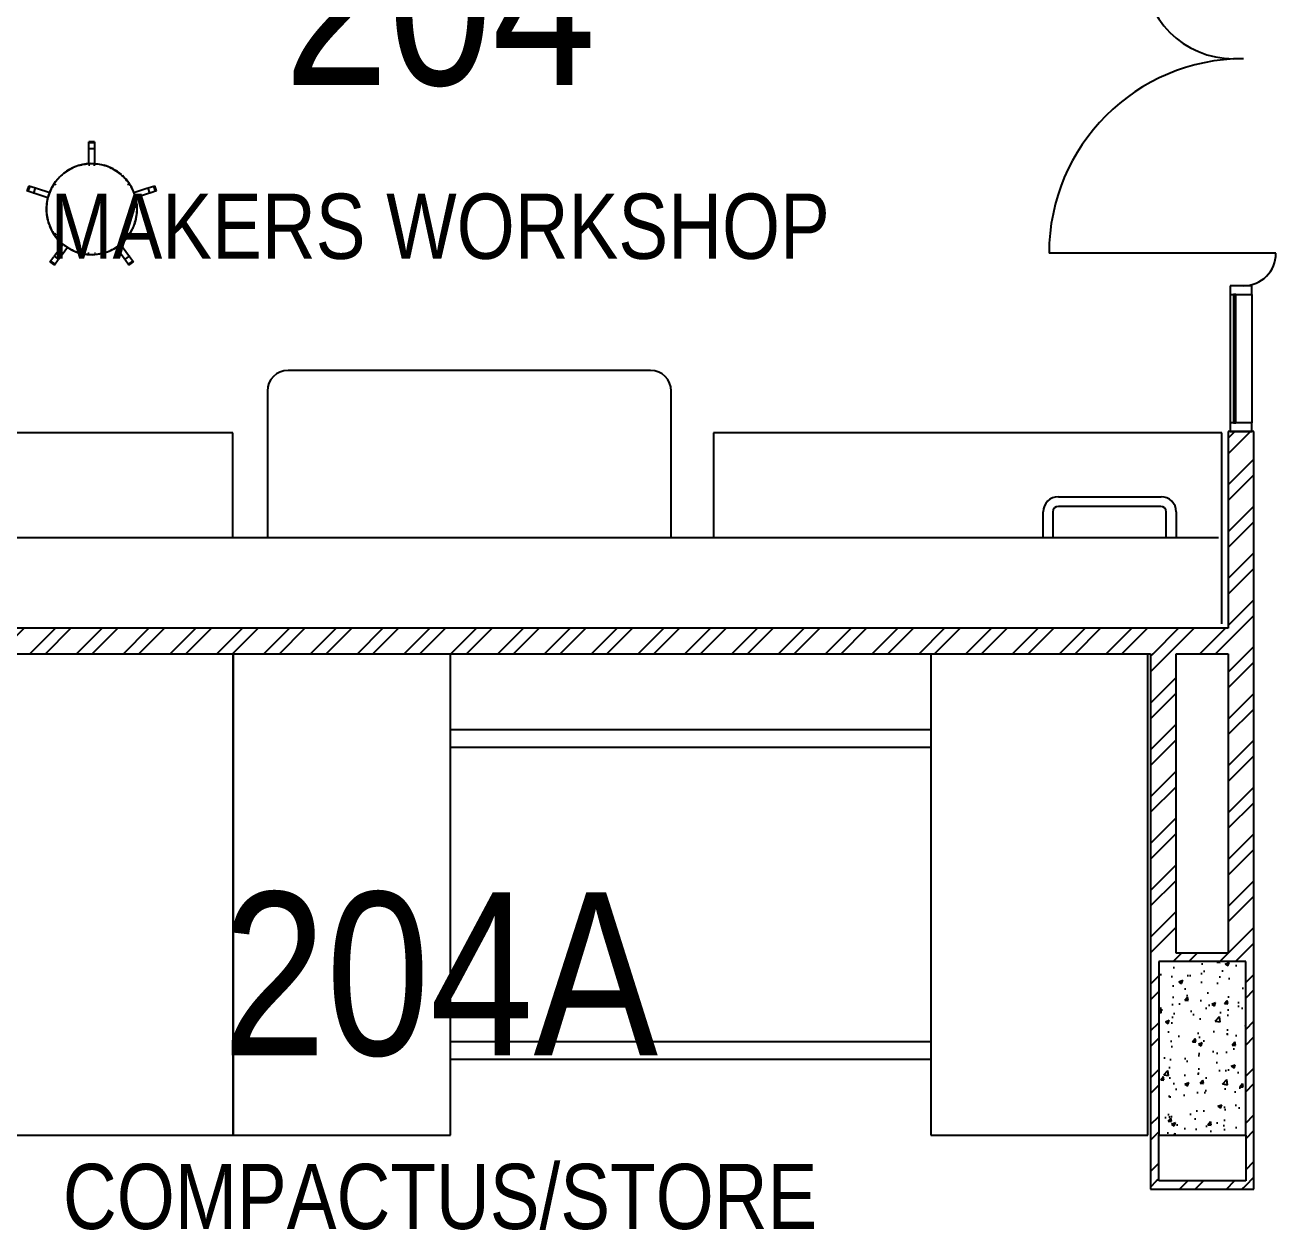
# Model space of a CAD drawing. Extents: x 6433 to 75181, y -2986 to 56414.
# Drawn here: x 34142 to 39902, y 13648 to 19194 of the extents above; entities that cross this region are included whole.
import ezdxf

# ---------------------------------------------------------------- set-up
doc = ezdxf.new("R2010")
doc.units = 0
doc.header["$MEASUREMENT"] = 0
for name, color, linetype in [('A-Column__Concrete', 7, 'CONTINUOUS'), ('A-Door', 160, 'CONTINUOUS'), ('A-Furniture', 252, 'CONTINUOUS'), ('A-Hatch__Brick', 2, 'CONTINUOUS'), ('A-Hatch__Concrete', 252, 'CONTINUOUS'), ('A-Text__Primary Room', 6, 'CONTINUOUS'), ('A-Wall__Brick', 6, 'CONTINUOUS'), ('A-Window', 4, 'CONTINUOUS')]:
    doc.layers.add(name, color=color, linetype=linetype)
doc.styles.add('Arial Narrow', font='ARIALN.TTF', dxfattribs={"height": 750})
pattern_1 = [(45, (8381.06, 65736.02), (-107.76307, 107.76307), []), (45, (8452.9, 65736.02), (-107.76307, 107.76307), [])]

msp = doc.modelspace()

# ---------------------------------------------------------------- hatches: boundary and pattern name
at = {"layer": 'A-Hatch__Brick'}
h = msp.add_hatch(dxfattribs=at)
h.set_pattern_fill('ANSI32', color=256, scale=16, style=0)
h.set_pattern_definition(pattern_1)
h.paths.add_polyline_path([(39800.8, 20163.9), (39682.8, 20163.9), (39682.8, 20125.9), (39800.8, 20125.9)])
h.paths.add_polyline_path([(39800.8, 16589.3), (39800.8, 17323.9), (39682.8, 17323.9), (39682.8, 14883.9), (39800.8, 14883.9)])
h = msp.add_hatch(dxfattribs=at)
h.set_pattern_fill('ANSI32', color=256, scale=16, style=0)
h.set_pattern_definition(pattern_1)
h.paths.add_polyline_path([(39682.8, 16417.9), (32742.8, 16417.9), (32742.8, 16299.9), (39682.8, 16299.9)])
h = msp.add_hatch(dxfattribs=at)
h.set_pattern_fill('ANSI32', color=256, scale=16, style=0)
h.set_pattern_definition(pattern_1)
h.paths.add_polyline_path([(39443.3, 15584), (39443.3, 16299.9), (39325.3, 16299.9), (39325.3, 14921.9), (39443.3, 14921.9)])
h = msp.add_hatch(dxfattribs=at)
h.set_pattern_fill('ANSI32', color=256, scale=16, style=0)
h.set_pattern_definition(pattern_1)
h.paths.add_polyline_path([(39362.8, 14883.9), (39362.8, 14921.9), (39325.3, 14921.9)])
h.paths.add_polyline_path([(39362.8, 14883.9), (39324.8, 14921.9), (39324.8, 13873.9), (39362.8, 13873.9), (39362.8, 14578.8)])
h = msp.add_hatch(dxfattribs=at)
h.set_pattern_fill('ANSI32', color=256, scale=16, style=0)
h.set_pattern_definition(pattern_1)
h.paths.add_polyline_path([(39682.8, 14921.9), (39362.8, 14921.9), (39362.8, 14883.9), (39682.8, 14883.9)])
h = msp.add_hatch(dxfattribs=at)
h.set_pattern_fill('ANSI32', color=256, scale=16, style=0)
h.set_pattern_definition(pattern_1)
h.paths.add_polyline_path([(39800.8, 14883.9), (39762.8, 14883.9), (39762.8, 13835.9), (39800.8, 13835.9), (39800.8, 14578.8)])
h = msp.add_hatch(dxfattribs=at)
h.set_pattern_fill('ANSI32', color=256, scale=16, style=0)
h.set_pattern_definition(pattern_1)
h.paths.add_polyline_path([(39762.8, 13873.9), (39324.8, 13873.9), (39324.8, 13835.9), (39762.8, 13835.9)])
at = {"layer": 'A-Hatch__Concrete'}
h = msp.add_hatch(dxfattribs=at)
h.set_pattern_fill('AR-CONC', color=256, style=0)
h.set_pattern_definition([(50, (8381.06, 65736.02), (182.18467, -15.9391), [19.05, -209.55]), (355, (8381.06, 65736.02), (-35.2434, 191.05685), [15.24, -167.6406]), (100.45144, (8396.24, 65734.7), (146.94125, 175.11775), [16.19, -178.09024]), (46.1842, (8381.06, 65786.82), (271.079, -42.0423), [28.575, -314.325]), (96.63556, (8403.65, 65783.32), (237.4041, 247.4261), [24.285, -267.1356]), (351.18415, (8381.06, 65786.82), (237.4041, 247.4261), [22.86, -251.4597]), (21, (8406.46, 65774.12), (151.6144, -102.2652), [19.05, -209.55]), (326, (8406.46, 65774.12), (61.802, 184.18797), [15.24, -167.64]), (71.45144, (8419.1, 65765.6), (213.4164, 81.92277), [16.19, -178.08994]), (37.5, (8381.06, 65736.02), (3.0886, 84.55504), [0, -165.608, 0, -170.18, 0, -168.275]), (7.5, (8381.06, 65736.02), (66.81966, 100.18057), [0, -97.028, 0, -161.798, 0, -64.135]), (327.5, (8324.416, 65736.02), (135.590595, -5.728744), [0, -63.5, 0, -198.12, 0, -262.89]), (317.5, (8299.02, 65736.02), (148.12918, 25.4265), [0, -82.55, 0, -131.572, 0, -186.69])])
h.paths.add_polyline_path([(39762.8, 14083.9), (39762.8, 14883.9), (39362.8, 14883.9), (39362.8, 14083.9)])

# ---------------------------------------------------------------- linework, layer by layer
at = {"layer": 'A-Column__Concrete'}
for p, q in [((39762.8, 14883.9), (39362.8, 14883.9)), ((39362.8, 14883.9), (39362.8, 14083.9)), ((39762.8, 14083.9), (39762.8, 14883.9)), ((39362.8, 14083.9), (39762.8, 14083.9))]:
    msp.add_line(p, q, dxfattribs=at)
at = {"layer": 'A-Door'}
msp.add_line((39902.4, 18144.2), (38857.4, 18144.2), dxfattribs=at)
at = {"layer": 'A-Door', "color": 252}
for centre, radius, start, end in [((39706.8, 19454.2), 415, 180, 270), ((39752.4, 18144.2), 895, 90, 180), ((39752.4, 18144.2), 150, 270, 0)]:
    msp.add_arc(centre, radius, start, end, dxfattribs=at)
at = {"layer": 'A-Furniture'}
for p, q in [((34461.7, 18656.5), (34436.3, 18656.5)), ((34436.3, 18623.6), (34436.3, 18656.5)), ((34461.7, 18656.5), (34436.3, 18656.5)), ((34461.7, 18651.7), (34436.3, 18651.7)), ((34461.7, 18624.4), (34436.3, 18624.4)), ((34436.3, 18618.2), (34436.3, 18624.4)), ((34461.7, 18624.4), (34436.3, 18624.4)), ((34436.3, 18555), (34436.3, 18618.2)), ((34461.7, 18656.5), (34461.7, 18623.6)), ((34461.7, 18624.4), (34461.7, 18618.2)), ((34461.7, 18618.2), (34461.7, 18555)), ((34401.6, 18550), (34393.6, 18547.9)), ((34409.8, 18551.7), (34401.6, 18550)), ((34418, 18553.1), (34409.8, 18551.7)), ((34426.3, 18554.2), (34418, 18553.1)), ((34434.6, 18554.9), (34426.3, 18554.2)), ((34442.9, 18555.4), (34434.6, 18554.9)), ((34451.3, 18555.4), (34442.9, 18555.4)), ((34459.6, 18555.2), (34451.3, 18555.4)), ((34467.9, 18554.6), (34459.6, 18555.2)), ((34476.2, 18553.7), (34467.9, 18554.6)), ((34484.5, 18552.4), (34476.2, 18553.7)), ((34492.6, 18550.8), (34484.5, 18552.4)), ((34500.8, 18548.9), (34492.6, 18550.8)), ((34301, 18493.8), (34295.3, 18487.8)), ((34307, 18499.6), (34301, 18493.8)), ((34313.2, 18505.2), (34307, 18499.6)), ((34319.7, 18510.5), (34313.2, 18505.2)), ((34326.3, 18515.5), (34319.7, 18510.5)), ((34333.1, 18520.3), (34326.3, 18515.5)), ((34340.2, 18524.8), (34333.1, 18520.3)), ((34347.4, 18529), (34340.2, 18524.8)), ((34354.7, 18532.9), (34347.4, 18529)), ((34362.2, 18536.5), (34354.7, 18532.9)), ((34369.9, 18539.8), (34362.2, 18536.5)), ((34377.7, 18542.9), (34369.9, 18539.8)), ((34385.6, 18545.6), (34377.7, 18542.9)), ((34393.6, 18547.9), (34385.6, 18545.6)), ((34508.8, 18546.7), (34500.8, 18548.9)), ((34516.7, 18544.1), (34508.8, 18546.7)), ((34524.6, 18541.3), (34516.7, 18544.1)), ((34532.3, 18538.1), (34524.6, 18541.3)), ((34539.9, 18534.6), (34532.3, 18538.1)), ((34547.3, 18530.8), (34539.9, 18534.6)), ((34554.6, 18526.8), (34547.3, 18530.8)), ((34561.7, 18522.4), (34554.6, 18526.8)), ((34568.6, 18517.7), (34561.7, 18522.4)), ((34575.3, 18512.8), (34568.6, 18517.7)), ((34581.9, 18507.6), (34575.3, 18512.8)), ((34588.2, 18502.2), (34581.9, 18507.6)), ((34594.3, 18496.5), (34588.2, 18502.2)), ((34600.1, 18490.6), (34594.3, 18496.5)), ((34158.6, 18454.7), (34150.8, 18430.5)), ((34158.6, 18454.7), (34150.8, 18430.5)), ((34163.2, 18453.2), (34155.3, 18429.1)), ((34158.6, 18454.7), (34189.9, 18444.6)), ((34189.1, 18444.8), (34181.2, 18420.7)), ((34189.1, 18444.8), (34181.2, 18420.7)), ((34189.1, 18444.8), (34195, 18442.9)), ((34195, 18442.9), (34255.3, 18423.3)), ((34262.3, 18439.8), (34258.8, 18432.3)), ((34266.2, 18447.2), (34262.3, 18439.8)), ((34270.3, 18454.4), (34266.2, 18447.2)), ((34274.8, 18461.5), (34270.3, 18454.4)), ((34279.5, 18468.4), (34274.8, 18461.5)), ((34284.5, 18475), (34279.5, 18468.4)), ((34289.8, 18481.5), (34284.5, 18475)), ((34295.3, 18487.8), (34289.8, 18481.5)), ((34605.8, 18484.4), (34600.1, 18490.6)), ((34611.1, 18478), (34605.8, 18484.4)), ((34616.3, 18471.5), (34611.1, 18478)), ((34621.1, 18464.7), (34616.3, 18471.5)), ((34625.7, 18457.7), (34621.1, 18464.7)), ((34630, 18450.5), (34625.7, 18457.7)), ((34634, 18443.2), (34630, 18450.5)), ((34637.7, 18435.7), (34634, 18443.2)), ((34641.1, 18428.1), (34637.7, 18435.7)), ((34642.7, 18423.3), (34703, 18442.9)), ((34703, 18442.9), (34708.9, 18444.8)), ((34708.2, 18444.6), (34739.4, 18454.7)), ((34716.8, 18420.7), (34708.9, 18444.8)), ((34716.8, 18420.7), (34708.9, 18444.8)), ((34742.7, 18429.1), (34734.9, 18453.2)), ((34747.2, 18430.5), (34739.4, 18454.7)), ((34747.2, 18430.5), (34739.4, 18454.7)), ((34182, 18420.4), (34150.8, 18430.5)), ((34187.2, 18418.7), (34181.2, 18420.7)), ((34246.7, 18399.4), (34187.2, 18418.7)), ((34242.6, 18376.4), (34241.6, 18368.1)), ((34243.9, 18384.6), (34242.6, 18376.4)), ((34245.6, 18392.8), (34243.9, 18384.6)), ((34247.6, 18400.9), (34245.6, 18392.8)), ((34249.9, 18408.9), (34247.6, 18400.9)), ((34252.6, 18416.8), (34249.9, 18408.9)), ((34255.5, 18424.6), (34252.6, 18416.8)), ((34258.8, 18432.3), (34255.5, 18424.6)), ((34644.2, 18420.4), (34641.1, 18428.1)), ((34646.9, 18412.5), (34644.2, 18420.4)), ((34649.4, 18404.6), (34646.9, 18412.5)), ((34651.5, 18396.5), (34649.4, 18404.6)), ((34710.9, 18418.7), (34651.3, 18399.4)), ((34653.4, 18388.4), (34651.5, 18396.5)), ((34654.9, 18380.2), (34653.4, 18388.4)), ((34656, 18371.9), (34654.9, 18380.2)), ((34716.8, 18420.7), (34710.9, 18418.7)), ((34747.2, 18430.5), (34716, 18420.4)), ((34240.6, 18351.4), (34240.5, 18346.9)), ((34240.5, 18346.9), (34240.7, 18338.6)), ((34240.9, 18359.8), (34240.6, 18351.4)), ((34240.7, 18338.6), (34241.2, 18330.3)), ((34241.6, 18368.1), (34240.9, 18359.8)), ((34241.2, 18330.3), (34242, 18322)), ((34242, 18322), (34243.2, 18313.7)), ((34655.4, 18317.5), (34656.4, 18325.8)), ((34656.9, 18363.6), (34656, 18371.9)), ((34656.4, 18325.8), (34657.1, 18334.1)), ((34657.4, 18355.3), (34656.9, 18363.6)), ((34657.1, 18334.1), (34657.5, 18342.4)), ((34657.5, 18346.9), (34657.4, 18355.3)), ((34657.5, 18342.4), (34657.5, 18346.9)), ((34243.2, 18313.7), (34244.7, 18305.5)), ((34244.7, 18305.5), (34246.5, 18297.4)), ((34246.5, 18297.4), (34248.6, 18289.3)), ((34248.6, 18289.3), (34251.1, 18281.3)), ((34251.1, 18281.3), (34253.9, 18273.5)), ((34253.9, 18273.5), (34257, 18265.7)), ((34257, 18265.7), (34260.4, 18258.1)), ((34635.7, 18254.1), (34639.3, 18261.6)), ((34639.3, 18261.6), (34642.5, 18269.3)), ((34642.5, 18269.3), (34645.5, 18277.1)), ((34645.5, 18277.1), (34648.1, 18285)), ((34648.1, 18285), (34650.4, 18293)), ((34650.4, 18293), (34652.4, 18301.1)), ((34652.4, 18301.1), (34654.1, 18309.3)), ((34654.1, 18309.3), (34655.4, 18317.5)), ((34260.4, 18258.1), (34264.1, 18250.6)), ((34264.1, 18250.6), (34268.1, 18243.3)), ((34268.1, 18243.3), (34272.4, 18236.2)), ((34272.4, 18236.2), (34276.9, 18229.2)), ((34276.9, 18229.2), (34281.8, 18222.4)), ((34281.8, 18222.4), (34286.9, 18215.8)), ((34286.9, 18215.8), (34292.3, 18209.4)), ((34292.3, 18209.4), (34297.9, 18203.3)), ((34597, 18200.1), (34602.8, 18206.1)), ((34602.8, 18206.1), (34608.3, 18212.4)), ((34608.3, 18212.4), (34613.5, 18218.8)), ((34613.5, 18218.8), (34618.5, 18225.5)), ((34618.5, 18225.5), (34623.2, 18232.4)), ((34623.2, 18232.4), (34627.7, 18239.4)), ((34627.7, 18239.4), (34631.8, 18246.7)), ((34631.8, 18246.7), (34635.7, 18254.1)), ((34279.3, 18135), (34315.4, 18184.8)), ((34297.9, 18203.3), (34303.7, 18197.4)), ((34336.8, 18171), (34299.9, 18120.1)), ((34303.7, 18197.4), (34309.8, 18191.7)), ((34309.8, 18191.7), (34316.2, 18186.2)), ((34316.2, 18186.2), (34322.7, 18181)), ((34322.7, 18181), (34329.4, 18176.1)), ((34329.4, 18176.1), (34336.4, 18171.5)), ((34336.4, 18171.5), (34343.5, 18167.1)), ((34343.5, 18167.1), (34350.7, 18163)), ((34350.7, 18163), (34358.2, 18159.3)), ((34358.2, 18159.3), (34365.7, 18155.8)), ((34365.7, 18155.8), (34373.5, 18152.6)), ((34373.5, 18152.6), (34381.3, 18149.7)), ((34381.3, 18149.7), (34389.2, 18147.2)), ((34389.2, 18147.2), (34397.3, 18144.9)), ((34496.4, 18143.9), (34504.5, 18145.9)), ((34504.5, 18145.9), (34512.5, 18148.3)), ((34512.5, 18148.3), (34520.4, 18151)), ((34520.4, 18151), (34528.1, 18154)), ((34528.1, 18154), (34535.8, 18157.3)), ((34535.8, 18157.3), (34543.3, 18161)), ((34543.3, 18161), (34550.7, 18164.9)), ((34550.7, 18164.9), (34557.9, 18169.1)), ((34557.9, 18169.1), (34564.9, 18173.6)), ((34598.2, 18120.1), (34561.2, 18171)), ((34564.9, 18173.6), (34571.7, 18178.4)), ((34571.7, 18178.4), (34578.4, 18183.4)), ((34578.4, 18183.4), (34584.8, 18188.7)), ((34581.4, 18186.4), (34618.7, 18135)), ((34584.8, 18188.7), (34591, 18194.3)), ((34591, 18194.3), (34597, 18200.1)), ((34256.8, 18104.1), (34274.6, 18128.5)), ((34256.8, 18104.1), (34277.4, 18089.2)), ((34256.8, 18104.1), (34277.4, 18089.2)), ((34259.6, 18108), (34280.2, 18093)), ((34275.7, 18130), (34279.3, 18135)), ((34275.7, 18130), (34296.2, 18115.1)), ((34275.7, 18130), (34296.2, 18115.1)), ((34295.1, 18113.6), (34277.4, 18089.2)), ((34299.9, 18120.1), (34296.2, 18115.1)), ((34397.3, 18144.9), (34405.4, 18143)), ((34405.4, 18143), (34413.6, 18141.5)), ((34413.6, 18141.5), (34421.8, 18140.2)), ((34421.8, 18140.2), (34430.1, 18139.3)), ((34430.1, 18139.3), (34438.4, 18138.7)), ((34438.4, 18138.7), (34446.8, 18138.4)), ((34446.8, 18138.4), (34455.1, 18138.5)), ((34455.1, 18138.5), (34463.4, 18138.9)), ((34463.4, 18138.9), (34471.7, 18139.7)), ((34471.7, 18139.7), (34480, 18140.7)), ((34480, 18140.7), (34488.2, 18142.1)), ((34488.2, 18142.1), (34496.4, 18143.9)), ((34601.8, 18115.1), (34598.2, 18120.1)), ((34601.8, 18115.1), (34622.4, 18130)), ((34601.8, 18115.1), (34622.4, 18130)), ((34620.6, 18089.2), (34602.9, 18113.6)), ((34617.8, 18093), (34638.4, 18108)), ((34618.7, 18135), (34622.4, 18130)), ((34620.6, 18089.2), (34641.2, 18104.1)), ((34620.6, 18089.2), (34641.2, 18104.1)), ((34623.5, 18128.5), (34641.2, 18104.1)), ((35447.8, 17604.6), (35352.8, 17604.6)), ((36927.8, 17604.6), (35447.8, 17604.6)), ((37022.8, 17604.6), (36927.8, 17604.6)), ((35257.8, 17509.6), (35257.8, 16833.9)), ((37117.8, 16833.9), (37117.8, 17509.6)), ((35098.8, 17317.9), (32758.8, 17317.9)), ((35098.8, 16833.9), (35098.8, 17317.9)), ((39652.8, 17317.9), (37312.8, 17317.9)), ((37312.8, 17317.9), (37312.8, 16833.9)), ((39652.8, 16437.9), (39652.8, 17317.9)), ((38900.3, 17023.3), (39373.3, 17023.3)), ((38830.4, 16833.9), (38830.4, 16953.5)), ((38874.9, 16953.5), (38874.9, 16833.9)), ((39371.4, 16978.9), (38900.3, 16978.9)), ((39396.8, 16833.9), (39396.8, 16953.5)), ((39443.1, 16953.5), (39443.1, 16833.9)), ((39637.8, 16833.9), (32780.8, 16833.9)), ((35100.8, 16299.9), (35100.8, 14083.9)), ((35100.8, 14083.9), (35100.8, 16299.9)), ((36100.8, 14083.9), (36100.8, 16299.9)), ((38312.8, 16299.9), (38312.8, 14083.9)), ((39312.8, 14083.9), (39312.8, 16299.9)), ((38312.8, 15949.9), (36100.8, 15949.9)), ((36100.8, 15869.9), (38312.8, 15869.9)), ((38312.8, 14513.9), (36100.8, 14513.9)), ((36100.8, 14433.9), (38312.8, 14433.9)), ((34100.8, 14083.9), (35100.8, 14083.9)), ((35100.8, 14083.9), (36100.8, 14083.9)), ((38312.8, 14083.9), (39312.8, 14083.9))]:
    msp.add_line(p, q, dxfattribs=at)
for centre, radius, start, end in [((34449, 18347), 209.5, 77.01055, 116.79702), ((34449, 18347), 203.2, 92.39106, 94.33662), ((34449, 18347), 203.2, 85.66338, 87.60894), ((34449, 18347), 209.5, 49.37222, 74.73202), ((34449, 18347), 209.6, 118.5735, 158.27124), ((34449, 18347), 209.5, 21.72603, 47.52692), ((34449, 18347), 203.2, 145.22392, 147.36607), ((34449, 18347), 203.2, 32.63393, 34.77608), ((34449, 18347), 209.6, 160.54261, 180), ((34449, 18347), 209.6, 0, 19.45739), ((34449, 18347), 209.6, 180, 199.36042), ((34449, 18347), 209.6, 340.63958, 0), ((34449, 18347), 209.5, 201.85806, 214.52173), ((34449, 18347), 209.6, 325.50078, 338.13893), ((34449, 18347), 209.5, 214.73874, 227.34345), ((34449, 18347), 203.2, 213.09829, 216.18277), ((34449, 18347), 209.6, 298.79369, 325.23875), ((34449, 18347), 203.2, 323.81723, 326.90171), ((34449, 18347), 209.5, 230.06216, 242.18109), ((34449, 18347), 209.5, 242.45107, 254.99729), ((34449, 18347), 209.6, 283.98396, 296.5349), ((34449, 18347), 209.6, 257.27893, 283.69972), ((34449, 18347), 203.2, 265.06958, 266.5401), ((34449, 18347), 203.2, 273.4599, 274.93042), ((35352.8, 17509.6), 95, 90, 180), ((37022.8, 17509.6), 95, 0, 90), ((38900.3, 16953.5), 69.8, 90, 180), ((39373.3, 16953.5), 69.8, 0, 90), ((38900.3, 16953.5), 25.4, 90, 180), ((39371.4, 16953.5), 25.4, 0, 90)]:
    msp.add_arc(centre, radius, start, end, dxfattribs=at)
at = {"layer": 'A-Wall__Brick'}
for p, q in [((39800.8, 17323.9), (39682.8, 17323.9)), ((39682.8, 17323.9), (39682.8, 16417.9)), ((39800.8, 13835.9), (39800.8, 17323.9)), ((39682.8, 16417.9), (32742.8, 16417.9)), ((33100.8, 16299.9), (39325.3, 16299.9)), ((39325.3, 16299.9), (39325.3, 14921.9)), ((39443.3, 16299.9), (39682.8, 16299.9)), ((39443.3, 14921.9), (39443.3, 16299.9)), ((39682.8, 16299.9), (39682.8, 14921.9)), ((39325.3, 14921.9), (39324.8, 14921.9)), ((39324.8, 14921.9), (39324.8, 13835.9)), ((39682.8, 14921.9), (39443.3, 14921.9)), ((39362.8, 13873.9), (39362.8, 14083.9)), ((39762.8, 14083.9), (39762.8, 13873.9)), ((39324.8, 13835.9), (39800.8, 13835.9)), ((39762.8, 13873.9), (39362.8, 13873.9))]:
    msp.add_line(p, q, dxfattribs=at)
at = {"layer": 'A-Window', "extrusion": (0, 0, -1)}
for p, q in [((39791.8, 17994.2), (39691.8, 17994.2)), ((39691.8, 17994.2), (39691.8, 17954.2)), ((39791.8, 17954.2), (39791.8, 17994.2)), ((39691.8, 17954.2), (39791.8, 17954.2))]:
    msp.add_line(p, q, dxfattribs=at)
at = {"layer": 'A-Window'}
for p, q in [((39691.8, 17954.2), (39691.8, 17363.9)), ((39716.8, 17954.2), (39706.8, 17954.2)), ((39706.8, 17954.2), (39706.8, 17363.9)), ((39716.8, 17363.9), (39716.8, 17954.2)), ((39791.8, 17954.2), (39791.8, 17363.9)), ((39791.8, 17363.9), (39691.8, 17363.9)), ((39691.8, 17363.9), (39691.8, 17323.9)), ((39706.8, 17363.9), (39716.8, 17363.9)), ((39791.8, 17323.9), (39791.8, 17363.9)), ((39691.8, 17323.9), (39791.8, 17323.9))]:
    msp.add_line(p, q, dxfattribs=at)

# ---------------------------------------------------------------- texts
at = {"layer": 'A-Text__Primary Room', "char_height": 750, "width": 4376.069, "attachment_point": 2, "style": 'Arial Narrow'}
for s, insert in [('204 \\P{\\H0.4x;MAKERS WORKSHOP}', (36053.3, 19668.5)), ('204A \\P{\\H0.4x;COMPACTUS/STORE}', (36053.3, 15202.8))]:
    msp.add_mtext(s, dxfattribs=dict(at, insert=insert))

doc.saveas('drawing.dxf')
